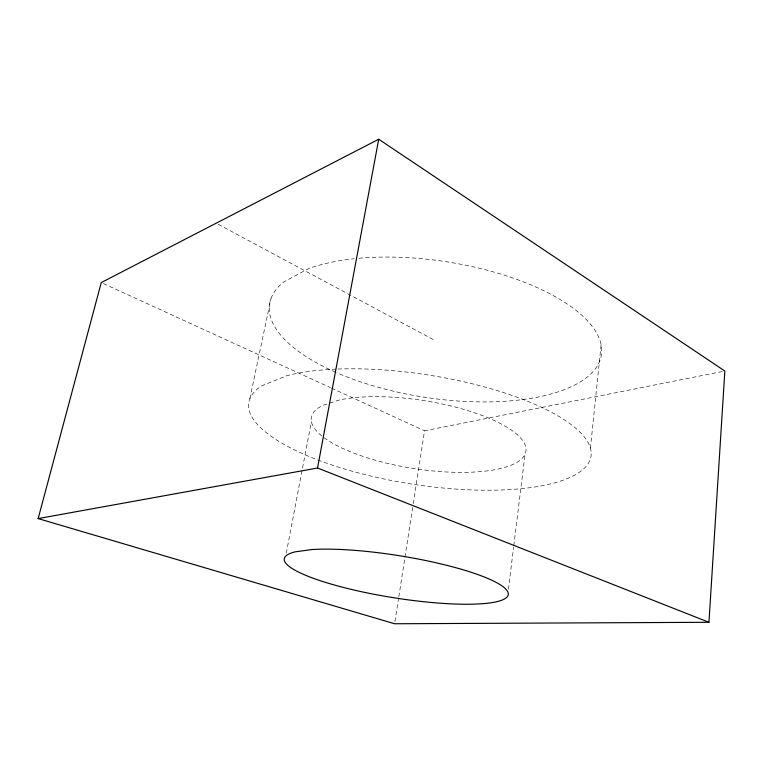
<?xml version="1.0" encoding="UTF-8"?>
<svg xmlns="http://www.w3.org/2000/svg" width="763" height="763" viewBox="0 0 763 763"><rect width="100%" height="100%" fill="white"/><g stroke="black" fill="none" stroke-linecap="round" stroke-linejoin="round"><path stroke-width="0.57" stroke-dasharray="3.81 2.86" d="M590.428 448.196L601.11 344.723M508.425 589.313L513.642 546.976M513.785 545.803L525.078 454.061M394.986 621.416L398.639 597.877M398.82 596.704L413.06 504.915M413.241 503.742L424.552 430.78L722.513 371.486M286.287 553.165L311.371 421.653M249.825 398.715L270.97 298.657M103.434 283.559L330.493 387.652M331.571 388.148L424.552 430.78M218.256 224.322L433.184 339.535M358.848 258.276A167.831 68.622 8.7 0 1 569.656 305.658A167.831 68.622 8.7 0 1 552.803 393.489A167.831 68.622 8.7 0 1 336.884 372.764M335.815 372.296A167.831 68.622 8.7 0 1 283.435 282.176L308.195 268.767A167.831 68.622 8.7 0 1 354.251 258.724M337.933 369.044A173.211 55.155 8.9 0 1 587.777 441.958A173.211 55.155 8.9 0 1 402.921 482.607A173.211 55.155 8.9 0 1 261.852 385.773L286.669 375.749A173.211 55.155 8.9 0 1 336.779 369.082M339.64 399.898L322.778 405.363A108.604 34.335 8.9 0 0 414.528 468.644A108.604 34.335 8.9 0 0 517.791 435.148A108.604 34.335 8.9 0 0 339.64 399.898"/><path stroke-width="1.14" d="M708.951 622.293L724.85 371.028L378.715 139.238L101.269 282.568L38.15 518.582L394.624 623.762L708.951 622.293L317.542 468.005L38.15 518.582M317.542 468.005L378.715 139.238M312.239 549.522L295.224 551.821A113.382 21.192 9.1 0 0 394.767 597.906A113.382 21.192 9.1 0 0 498.687 583.809A113.382 21.192 9.1 0 0 312.239 549.522"/></g></svg>
